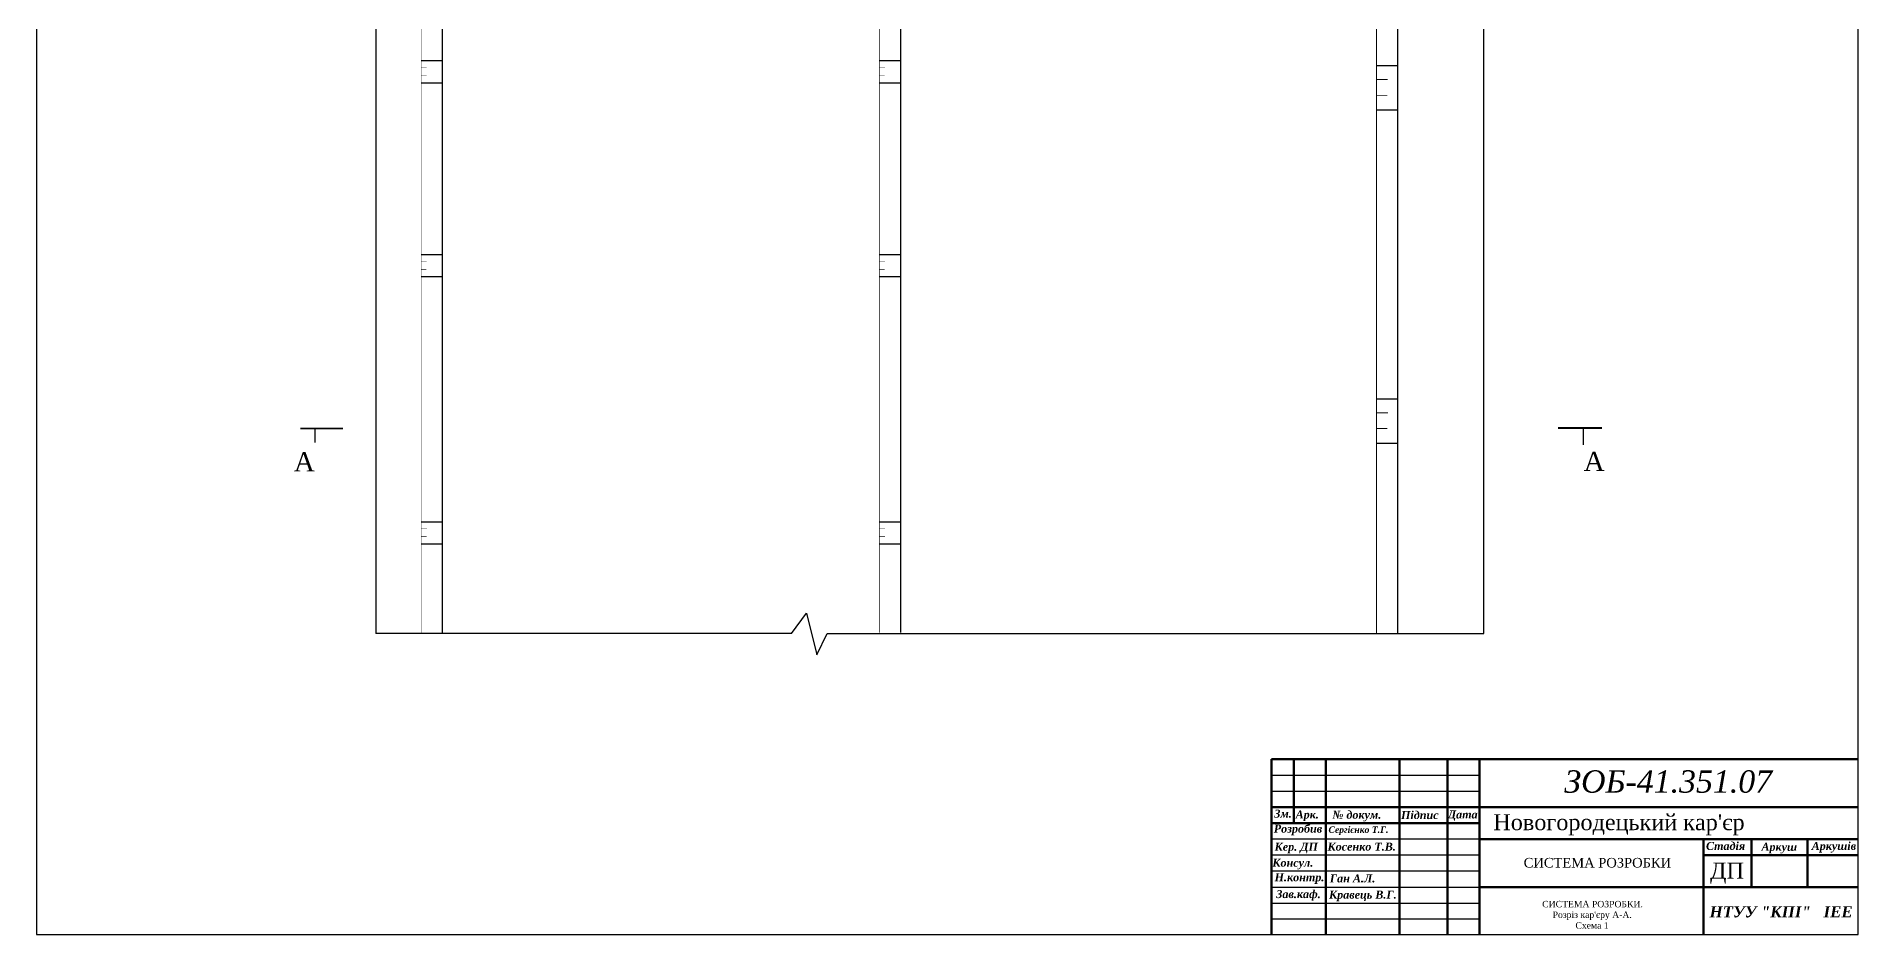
# Model space of a CAD drawing. Header units: millimetres. Extents: x 1846 to 3788, y 252 to 1083.
# Drawn here: x 1846 to 2415, y 252 to 533 of the extents above; entities that cross this region are included whole.
import ezdxf

# ---------------------------------------------------------------- set-up
doc = ezdxf.new("R2010")
doc.units = ezdxf.units.MM
doc.linetypes.add('BORDER2', pattern=[22.225, 6.35, -3.175, 6.35, -3.175, 0, -3.175])

msp = doc.modelspace()

# ---------------------------------------------------------------- linework, layer by layer
at = {"color": 7}
msp.add_line((2270.857, 835.654), (2270.857, 346.159), dxfattribs=at)
at = {"lineweight": 100}
for p, q in [((2414.832, 306.902), (2231.41, 306.902)), ((2231.41, 306.902), (2231.41, 252.132)), ((2238.41, 286.902), (2238.41, 306.902)), ((2248.41, 306.902), (2248.41, 252.132)), ((2271.41, 306.902), (2271.41, 252.132)), ((2286.41, 306.902), (2286.41, 252.132)), ((2296.41, 306.902), (2296.41, 252.132)), ((2296.41, 291.902), (2414.832, 291.902)), ((2296.41, 281.902), (2414.832, 281.902)), ((2381.41, 281.902), (2381.41, 266.902)), ((2398.91, 281.902), (2398.91, 266.902)), ((2366.41, 276.902), (2414.832, 276.902)), ((2296.41, 266.902), (2414.832, 266.902))]:
    msp.add_line(p, q, dxfattribs=at)
at = {"lineweight": 30}
for p, q in [((2231.41, 301.902), (2296.41, 301.902)), ((2231.41, 296.902), (2296.41, 296.902)), ((2231.41, 291.902), (2296.41, 291.902)), ((2296.41, 281.902), (2231.41, 281.902)), ((2296.41, 276.902), (2231.41, 276.902)), ((2296.41, 271.902), (2231.41, 271.902)), ((2231.41, 266.902), (2296.41, 266.902)), ((2231.41, 261.902), (2296.41, 261.902)), ((2231.471, 257.071), (2296.471, 257.071))]:
    msp.add_line(p, q, dxfattribs=at)
at = {"lineweight": 50}
for p, q in [((2231.41, 291.902), (2296.41, 291.902)), ((2296.41, 286.902), (2231.41, 286.902))]:
    msp.add_line(p, q, dxfattribs=at)
at = {"lineweight": 80}
msp.add_line((2366.41, 281.902), (2366.41, 252.132), dxfattribs=at)
at = {"color": 7}
for points in [[(1845.659, 1083.19), (1845.659, 1083.19), (1845.659, 252.19)], [(2414.659, 252.19), (2414.659, 252.19), (2414.659, 1083.19)], [(1951.682, 594.796), (1951.682, 346.16)], [(2297.702, 594.667), (2297.72, 346.209)], [(1972.44, 536.293), (1972.44, 346.45)], [(2115.553, 536.293), (2115.553, 346.45)], [(1965.843, 525.128), (1972.412, 525.128)], [(2108.956, 525.128), (2115.525, 525.128)], [(1965.843, 518.21), (1972.412, 518.21)], [(2108.956, 518.21), (2115.525, 518.21)], [(2264.275, 523.547), (2270.798, 523.547)], [(2264.275, 509.711), (2270.798, 509.711)], [(1965.837, 464.578), (1972.407, 464.578)], [(2108.95, 464.578), (2115.519, 464.578)], [(1965.837, 457.66), (1972.407, 457.66)], [(2108.95, 457.66), (2115.519, 457.66)], [(2264.327, 419.436), (2270.849, 419.436)], [(1932.661, 410.156), (1932.661, 405.838)], [(2328.791, 410.299), (2328.791, 405.065)], [(2264.327, 405.6), (2270.849, 405.6)], [(1965.901, 381.044), (1972.47, 381.044)], [(2109.013, 381.044), (2115.583, 381.044)], [(1965.901, 374.126), (1972.47, 374.126)], [(2109.013, 374.126), (2115.583, 374.126)], [(2081.556, 346.159), (2086.237, 352.522), (2089.445, 339.469), (2092.668, 346.155)], [(2081.556, 346.159), (1951.682, 346.16)], [(2092.668, 346.155), (2297.774, 346.155)], [(1845.659, 252.19), (1845.659, 252.19), (2414.659, 252.19)]]:
    msp.add_lwpolyline(points, dxfattribs=at)
for points, const_width in [([(2264.221, 835.654), (2264.221, 346.159)], 0.3), ([(1965.86, 676.834), (1965.855, 346.45)], 0.15), ([(2108.973, 676.834), (2108.968, 346.45)], 0.15), ([(1965.843, 522.939), (1967.595, 522.939)], 0.15), ([(1965.843, 520.487), (1967.507, 520.487)], 0.15), ([(2108.956, 522.939), (2110.708, 522.939)], 0.15), ([(2108.956, 520.487), (2110.62, 520.487)], 0.15), ([(2264.275, 519.168), (2267.779, 519.168)], 0.3), ([(2264.275, 514.264), (2267.604, 514.264)], 0.3), ([(1965.837, 462.388), (1967.589, 462.388)], 0.15), ([(2108.95, 462.388), (2110.702, 462.388)], 0.15), ([(1965.837, 459.936), (1967.501, 459.936)], 0.15), ([(2108.95, 459.936), (2110.614, 459.936)], 0.15), ([(1928.101, 410.198), (1941.41, 410.198)], 0.6), ([(2264.327, 415.058), (2267.831, 415.058)], 0.3), ([(2264.327, 410.154), (2267.655, 410.154)], 0.3), ([(2320.98, 410.352), (2334.647, 410.352)], 0.6), ([(1965.901, 378.855), (1967.652, 378.855)], 0.15), ([(1965.901, 376.403), (1967.565, 376.403)], 0.15), ([(2109.013, 378.855), (2110.765, 378.855)], 0.15), ([(2109.013, 376.403), (2110.678, 376.403)], 0.15)]:
    msp.add_lwpolyline(points, dxfattribs=dict(at, const_width=const_width))

# ---------------------------------------------------------------- texts
at = {"color": 7, "linetype": 'BORDER2', "lineweight": 9, "char_height": 6, "width": 45.27844, "attachment_point": 1}
for insert in [(1926.075, 402.793), (2328.979, 402.94)]:
    msp.add_mtext('{\\fTimes New Roman|b0|i0|c204|p18;А}', dxfattribs=dict(at, insert=insert))
at = {"lineweight": 20, "attachment_point": 1}
for s, insert, char_height, width in [('{\\fTimes New Roman|b0|i1|c204|p18;ЗОБ-41.35\\fTimes New Roman|b0|i1|c0|p18;1\\fTimes New Roman|b0|i1|c204|p18;.07}', (2322.92, 303.442), 7, 16.04545), ('{\\fTimes New Roman|b1|i1|c204|p18;Зм.}', (2232.328, 291.15), 2.5, 16.04545), ('{\\fTimes New Roman|b1|i1|c204|p18;Арк.}', (2238.985, 290.887), 2.5, 16.04545), ('{\\fTimes New Roman|b1|i1|c204|p18;№ докум.}', (2250.458, 290.8), 2.5, 16.04545), ('{\\fTimes New Roman|b1|i1|c204|p18;Підпис}', (2271.917, 290.712), 2.5, 16.04545), ('{\\fTimes New Roman|b1|i1|c204|p18;Дата}', (2286.544, 290.887), 2.5, 16.04545), ('{\\fTimes New Roman|b1|i1|c204|p18;Розробив}', (2232.16, 286.46), 2.5, 16.04545), ('{\\fTimes New Roman|b1|i1|c204|p18;Сергієнко Т.Г.}', (2249.245, 285.897), 2, 30.49924), ("\\pt75;{\\fTimes New Roman|b0|i0|c204|p18;Новогородецький кар\\fTimes New Roman|b0|i0|c0|p18;'\\fTimes New Roman|b0|i0|c204|p18;єр}", (2300.75, 289.731), 5, 127.21422), ('{\\fTimes New Roman|b1|i1|c204|p18;Кер. ДП}', (2232.416, 280.819), 2.5, 16.04545), ('{\\fTimes New Roman|b1|i1|c204|p18;Косенко Т.В.}', (2248.941, 280.851), 2.5, 23.66451), ('{\\fTimes New Roman|b1|i1|c204|p18;Стадія}', (2367.184, 281.061), 2.5, 16.04545), ('{\\fTimes New Roman|b1|i1|c204|p18;Аркуш}', (2384.484, 280.786), 2.5, 14.28104), ('{\\fTimes New Roman|b1|i1|c204|p18;Аркушів}', (2400.179, 281.061), 2.5, 16.04545), ('{\\fTimes New Roman|b1|i1|c204|p18;Консул\\fTimes New Roman|b1|i1|c0|p18;.}', (2231.715, 275.829), 2.5, 16.04545), ('\\pi11.743;{\\fTimes New Roman|b0|i0|c204|p18;СИСТЕМА РОЗРОБКИ\\fTimes New Roman|b1|i0|c0|p18; }', (2298.493, 276.073), 3, 68.25333), ('{\\fTimes New Roman|b0|i0|c204|p18;ДП}', (2368.422, 274.603), 5, 16.04545), ('{\\fTimes New Roman|b1|i1|c204|p18;Н.контр.}', (2232.416, 271.277), 2.5, 16.04545), ('{\\fTimes New Roman|b1|i1|c204|p18;Ган А.Л.}', (2249.67, 270.927), 2.5, 16.04545), ('{\\fTimes New Roman|b1|i1|c204|p18;Зав.каф.}', (2232.941, 266.024), 2.5, 16.04545), ('{\\fTimes New Roman|b1|i1|c204|p18;Кравець В.Г.}', (2249.407, 265.849), 2.5, 21.03781), ("\\pi22.057;{\\fTimes New Roman|b0|i0|c204|p18;СИСТЕМА РОЗРОБКИ.\\L \\P\\pi25.306;\\lРозріз кар\\fTimes New Roman|b0|i0|c0|p18;'\\fTimes New Roman|b0|i0|c204|p18;єру А-А.\\P\\pi32.428;Схема 1}", (2293.96, 262.655), 2, 74.54074), ('{\\fTimes New Roman|b1|i1|c204|p18;НТУУ "КПІ"   ІЕЕ}', (2368.284, 260.999), 3.5, 45.60277)]:
    msp.add_mtext(s, dxfattribs=dict(at, insert=insert, char_height=char_height, width=width))

doc.saveas('drawing.dxf')
